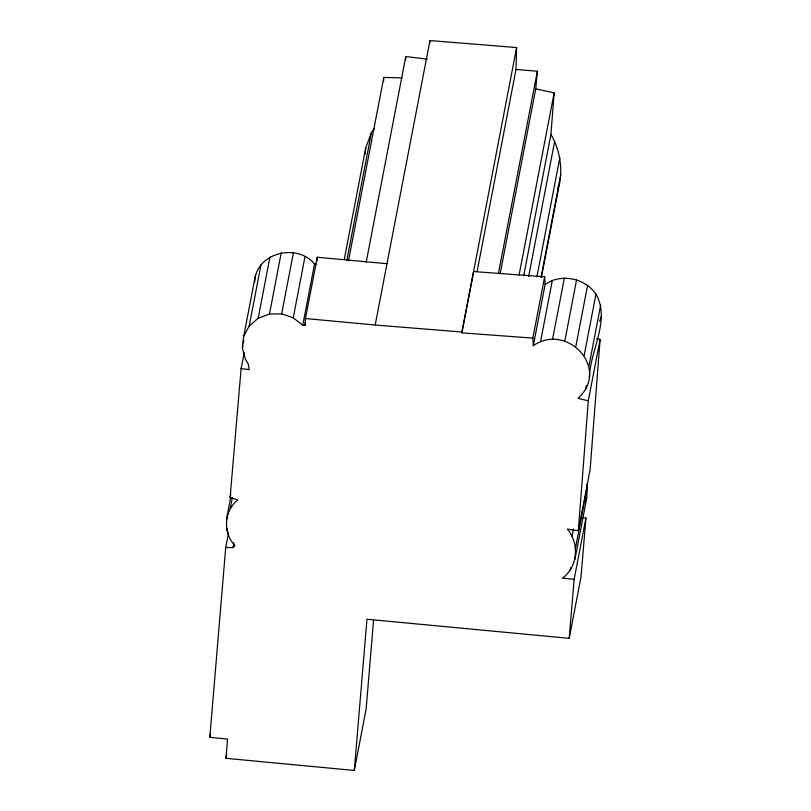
<?xml version="1.0" encoding="UTF-8"?>
<svg xmlns="http://www.w3.org/2000/svg" width="811" height="811" viewBox="0 0 811 811"><rect width="100%" height="100%" fill="white"/><g stroke="black" fill="none" stroke-linecap="round" stroke-linejoin="round"><path stroke-width="1.22" d="M477.091 271.533L515.999 69.462L516.617 47.565L429.962 40.55L375.189 325.008L305.473 318.541L304.916 325.475L302.736 325.272L293.237 317.79L281.65 313.887L269.465 314.05L258.172 318.267L249.21 325.992L243.716 336.251L242.377 347.777L245.338 359.101L248.338 364.23L249.21 369.634L241.1 368.589L230.101 497.63L237.816 499.829C223.897 510.95 222.721 532.928 234.997 545.671L232.98 547.577L225.722 547.476L209.816 737.361L227.567 739.034L225.955 758.315L354.306 770.45L366.106 709.149L373.607 619.675M582.42 517.651L585.947 517.986L574.147 579.297L562.378 578.182C577.969 567.001 579.5 543.39 567.376 529.107L578.324 530.779L588.299 400.766L577.949 398.353C610.845 368.934 567.305 322.089 533.334 345.638L532.857 338.116L461.814 332.845L516.617 47.565M574.918 559.478L586.718 498.177L587.346 486.468L586.667 484.187M405.561 60.328L405.784 56.557L427.296 59.152M383.552 81.12L383.796 77.44L402.074 77.907M523.703 275.76L550.922 134.423L554.156 92.849L535.736 88.896L537.369 71.246L515.999 69.462M596.653 338.653L600.099 339.464L590.134 469.478L578.324 530.779M429.769 43.054L429.962 40.55M317 260.706L317.283 257.239L386.989 263.707M354.306 770.45L366.967 619.239L569.2 638.338L581 577.037L585.947 517.986M569.2 638.338L574.147 579.297M365.132 154.232L365.71 147.957L371.418 132.599L374.175 128.767M254.715 281.863C255.678 252.839 296.856 242.56 314.536 263.96L316.716 264.163M541.444 277.25L559.59 183.033C562.672 166.468 559.367 148.95 550.922 134.423M243.716 336.251L255.526 274.939M242.377 347.777L242.844 345.324M243.32 342.871L243.787 340.417M241.1 368.589L244.172 352.653M249.21 325.992L261.02 264.68M258.172 318.267L269.972 256.965M230.101 497.63L230.811 493.95M226.431 519.415L230.679 497.336M230.233 508.598L232.362 497.559M226.928 530.881L227.394 528.427M269.465 314.05L281.265 252.748M225.722 547.476L228.56 532.766M232.98 547.577L233.923 542.671M281.65 313.887L293.46 252.576M209.816 737.361L210.525 733.681M293.237 317.79L305.037 256.479M302.736 325.272L314.536 263.96M305.473 318.541L317.283 257.239M304.916 325.475L305.392 323.021M225.955 758.315L226.664 754.635M344.219 259.54L365.71 147.957M346.834 260.29L371.418 132.599M348.466 260.919L383.796 77.44M366.156 262.348L405.784 56.557M461.814 332.845L473.624 271.543L544.657 276.804L545.134 284.326L533.334 345.638M498.461 273.317L537.369 71.246M500.164 273.621L535.736 88.896M519.07 275.091L554.156 92.849M528.64 276.551L554.663 141.418M536.933 276.723L559.854 157.709M540.957 277.544L560.776 174.649M532.857 338.116L544.657 276.804M540.521 341.806L552.321 280.505C568.014 274.828 586.373 280.383 595.973 294.099C610.876 320.527 589.739 350.676 589.374 378.129M552.544 339.363L564.355 278.061M564.811 341.025L576.611 279.714M575.8 346.601L587.61 285.29M584.163 355.411L595.973 294.099M588.887 366.359L600.687 305.058M585.572 389.239L586.282 385.56M588.299 400.766L600.099 339.464M572.12 536.355L573.539 529.005M570.356 570.042L570.832 567.588M575.546 547.77L587.346 486.468M599.653 321.268L601.184 316.817M557.613 188.74L559.59 183.033M585.349 501.34L586.718 498.177M545.134 284.326L552.321 280.505M375.189 325.008L461.844 332.023"/></g></svg>
